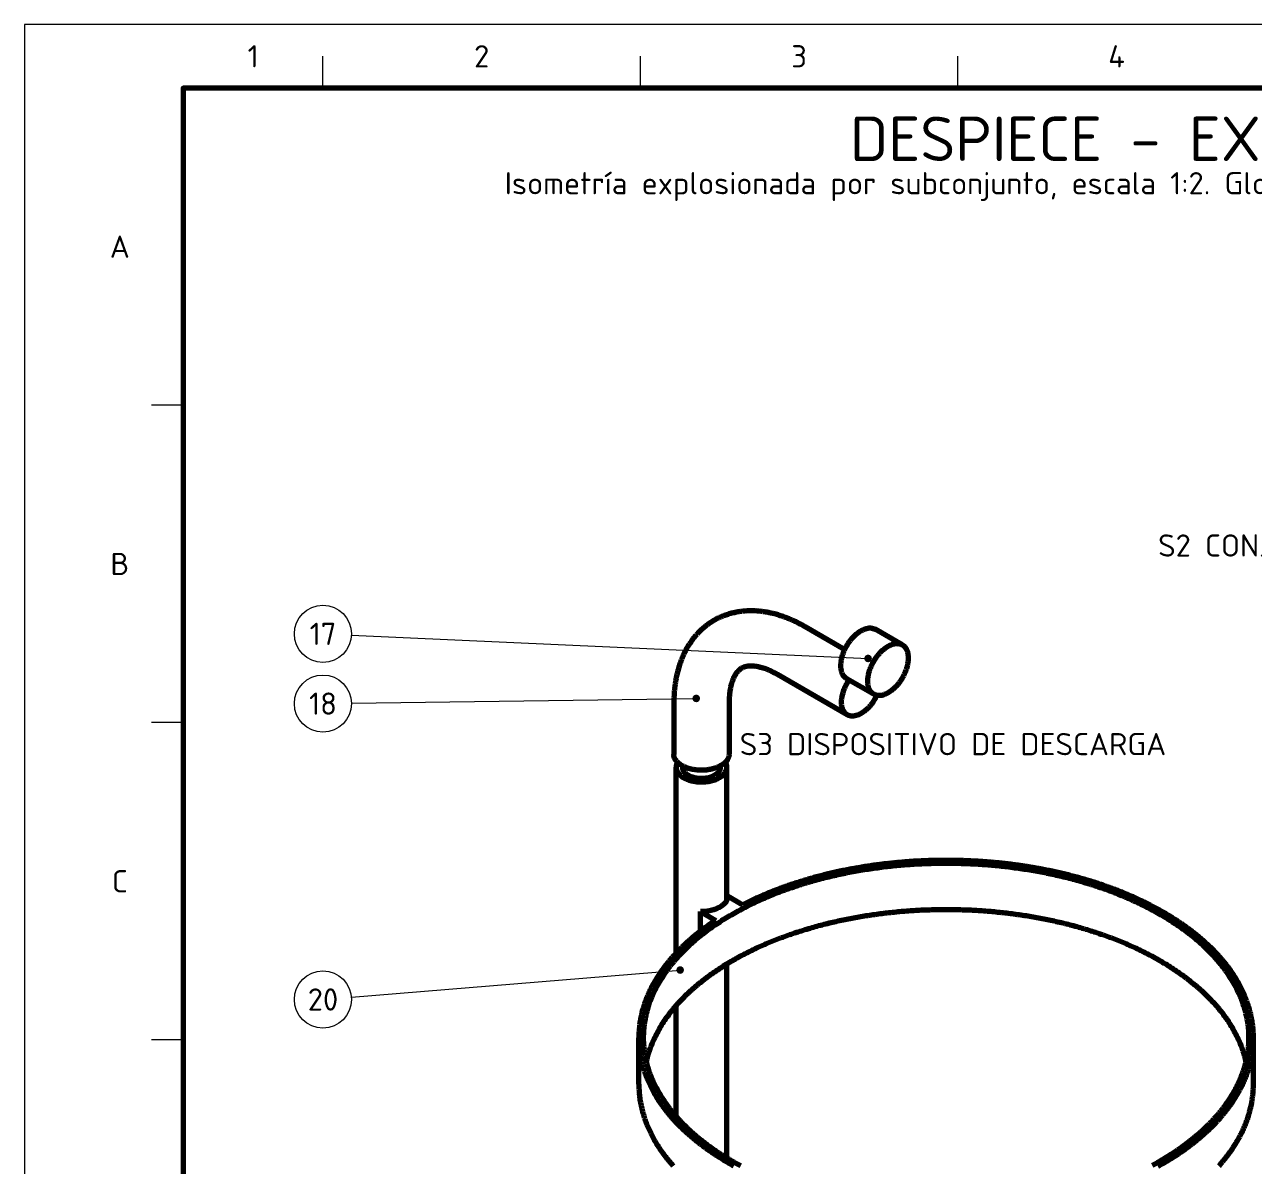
# Model space of a CAD drawing. Header units: millimetres. Extents: x 0 to 594, y 0 to 420.
# Drawn here: x 0 to 193.6, y 240.2 to 420 of the extents above; entities that cross this region are included whole.
import ezdxf
from ezdxf.enums import TextEntityAlignment as Align

# ---------------------------------------------------------------- set-up
doc = ezdxf.new("R2010")
doc.units = ezdxf.units.MM
for name, color, linetype, lineweight in [('01-VISIBLE', 7, 'CONTINUOUS', 70), ('06-TEXTO', 7, 'CONTINUOUS', 25), ('07-RECUADRO', 7, 'CONTINUOUS', 70), ('08-FINA', 5, 'CONTINUOUS', 18)]:
    doc.layers.add(name, color=color, linetype=linetype, lineweight=lineweight)
doc.styles.add('ISO3098', font='isocpeur.ttf')

msp = doc.modelspace()

# ---------------------------------------------------------------- hatches: boundary and pattern name
at = {"layer": '08-FINA'}
h = msp.add_hatch(color=7, dxfattribs=at)
h.dxf.hatch_style = 1
edge = h.paths.add_edge_path()
edge.add_arc((132.86, 320.11), 0.6, 0, 360)
h = msp.add_hatch(color=7, dxfattribs=at)
h.dxf.hatch_style = 1
edge = h.paths.add_edge_path()
edge.add_arc((105.79, 313.81), 0.6, 0, 360)
h = msp.add_hatch(color=7, dxfattribs=at)
h.dxf.hatch_style = 1
edge = h.paths.add_edge_path()
edge.add_arc((103.26, 271.01), 0.6, 0, 360)

# ---------------------------------------------------------------- linework, layer by layer
at = {"layer": '01-VISIBLE'}
for p, q in [((129.19, 321.49), (122.93, 325.1)), ((138.25, 322.25), (134, 324.7)), ((129.58, 311.22), (118.58, 317.57)), ((133.75, 314.46), (129.5, 316.91)), ((102.27, 313.17), (102.27, 305)), ((110.97, 313.17), (110.97, 305)), ((102.62, 273.68), (102.62, 302.96)), ((110.62, 282.08), (110.62, 302.96)), ((110.71, 282.51), (110.71, 282.68)), ((110.71, 282.68), (113.12, 281.29)), ((106.47, 280.23), (108.87, 278.84)), ((106.47, 277.14), (106.47, 280.23)), ((110.62, 241.39), (110.62, 271.95)), ((102.62, 247.95), (102.62, 265.4)), ((96.75, 253), (96.75, 260.35)), ((193.55, 253), (193.55, 260.35))]:
    msp.add_line(p, q, dxfattribs=at)
for points in [[(122.93, 325.1), (122.76, 325.2), (122.58, 325.3), (122.41, 325.4), (122.23, 325.49), (122.05, 325.58), (121.87, 325.68), (121.69, 325.77), (121.51, 325.86), (121.33, 325.94), (121.15, 326.03), (120.97, 326.11), (120.78, 326.19), (120.6, 326.27), (120.41, 326.35), (120.23, 326.42), (120.04, 326.5), (119.85, 326.57), (119.66, 326.64), (119.47, 326.71), (119.28, 326.77), (119.09, 326.84), (118.9, 326.9), (118.71, 326.96), (118.52, 327.01), (118.32, 327.07), (118.13, 327.12), (117.93, 327.17), (117.74, 327.22), (117.54, 327.26), (117.35, 327.3), (117.15, 327.34), (116.95, 327.38), (116.75, 327.41), (116.55, 327.45), (116.36, 327.48), (116.16, 327.5), (115.96, 327.53), (115.76, 327.55), (115.56, 327.56), (115.36, 327.58), (115.15, 327.59), (114.95, 327.6), (114.75, 327.61), (114.55, 327.61), (114.35, 327.61), (114.15, 327.61), (113.95, 327.6), (113.75, 327.59), (113.55, 327.58), (113.35, 327.57), (113.15, 327.55), (112.95, 327.53), (112.75, 327.5), (112.55, 327.47), (112.35, 327.44), (112.15, 327.4), (111.95, 327.37), (111.76, 327.32), (111.56, 327.28), (111.37, 327.23), (111.17, 327.18), (110.98, 327.12), (110.79, 327.06), (110.6, 327), (110.41, 326.93), (110.22, 326.86), (110.03, 326.79), (109.84, 326.72), (109.66, 326.64), (109.48, 326.55), (109.29, 326.47), (109.11, 326.38), (108.94, 326.29), (108.76, 326.19), (108.58, 326.09), (108.41, 325.99), (108.24, 325.88), (108.07, 325.78), (107.9, 325.67), (107.74, 325.55), (107.57, 325.43), (107.41, 325.31), (107.25, 325.19), (107.1, 325.06), (106.94, 324.93), (106.79, 324.8), (106.64, 324.67), (106.49, 324.53), (106.35, 324.39), (106.21, 324.25), (106.07, 324.11), (105.93, 323.96), (105.8, 323.81), (105.66, 323.66), (105.53, 323.5), (105.41, 323.35), (105.28, 323.19), (105.16, 323.03), (105.04, 322.87), (104.93, 322.7), (104.81, 322.54), (104.7, 322.37), (104.59, 322.2), (104.49, 322.03), (104.38, 321.86), (104.28, 321.68), (104.19, 321.51), (104.09, 321.33), (104, 321.15), (103.91, 320.97), (103.82, 320.79), (103.74, 320.61), (103.66, 320.42), (103.58, 320.24), (103.5, 320.05), (103.43, 319.87), (103.35, 319.68), (103.29, 319.49), (103.22, 319.3), (103.15, 319.11), (103.09, 318.92), (103.03, 318.73), (102.98, 318.53), (102.92, 318.34), (102.87, 318.15), (102.82, 317.95), (102.77, 317.76), (102.73, 317.56), (102.69, 317.36), (102.65, 317.17), (102.61, 316.97), (102.57, 316.77), (102.54, 316.57), (102.5, 316.37), (102.48, 316.18), (102.45, 315.98), (102.42, 315.78), (102.4, 315.58), (102.38, 315.38), (102.36, 315.18), (102.34, 314.98), (102.32, 314.78), (102.31, 314.58), (102.3, 314.38), (102.29, 314.17), (102.28, 313.97), (102.27, 313.77), (102.27, 313.57), (102.27, 313.37), (102.27, 313.17)], [(129.5, 316.91), (129.34, 317.02), (129.18, 317.15), (129.05, 317.31), (128.94, 317.47), (128.84, 317.65), (128.76, 317.84), (128.69, 318.03), (128.65, 318.23), (128.61, 318.42), (128.59, 318.63), (128.57, 318.83), (128.57, 319.03), (128.58, 319.23), (128.6, 319.44), (128.62, 319.64), (128.65, 319.84), (128.69, 320.04), (128.74, 320.23), (128.79, 320.43), (128.85, 320.62), (128.91, 320.82), (128.98, 321.01), (129.06, 321.19), (129.14, 321.38), (129.22, 321.56), (129.31, 321.75), (129.41, 321.93), (129.5, 322.1), (129.61, 322.28), (129.72, 322.45), (129.83, 322.62), (129.95, 322.78), (130.07, 322.94), (130.19, 323.1), (130.32, 323.26), (130.46, 323.41), (130.6, 323.56), (130.74, 323.7), (130.89, 323.84), (131.04, 323.97), (131.2, 324.1), (131.36, 324.22), (131.53, 324.34), (131.7, 324.45), (131.88, 324.55), (132.06, 324.64), (132.24, 324.72), (132.43, 324.79), (132.63, 324.84), (132.83, 324.88), (133.03, 324.91), (133.23, 324.91), (133.43, 324.89), (133.63, 324.85), (133.82, 324.79), (134, 324.7)], [(133.75, 314.46), (133.58, 314.57), (133.43, 314.7), (133.29, 314.86), (133.18, 315.02), (133.08, 315.2), (133, 315.39), (132.94, 315.58), (132.89, 315.78), (132.85, 315.98), (132.83, 316.18), (132.82, 316.38), (132.82, 316.58), (132.82, 316.78), (132.84, 316.99), (132.86, 317.19), (132.9, 317.39), (132.94, 317.59), (132.98, 317.78), (133.03, 317.98), (133.09, 318.17), (133.16, 318.37), (133.22, 318.56), (133.3, 318.74), (133.38, 318.93), (133.46, 319.12), (133.55, 319.3), (133.65, 319.48), (133.75, 319.65), (133.85, 319.83), (133.96, 320), (134.07, 320.17), (134.19, 320.33), (134.31, 320.5), (134.44, 320.65), (134.57, 320.81), (134.7, 320.96), (134.84, 321.11), (134.98, 321.25), (135.13, 321.39), (135.28, 321.52), (135.44, 321.65), (135.6, 321.77), (135.77, 321.89), (135.94, 322), (136.12, 322.1), (136.3, 322.19), (136.49, 322.27), (136.68, 322.34), (136.87, 322.39), (137.07, 322.43), (137.27, 322.46), (137.47, 322.46), (137.67, 322.44), (137.87, 322.41), (138.07, 322.34), (138.25, 322.25)], [(138.25, 322.25), (138.42, 322.14), (138.57, 322), (138.7, 321.85), (138.82, 321.68), (138.92, 321.5), (139, 321.31), (139.06, 321.12), (139.11, 320.92), (139.14, 320.72), (139.17, 320.52), (139.18, 320.31), (139.18, 320.11), (139.17, 319.91), (139.15, 319.7), (139.13, 319.5), (139.09, 319.3), (139.05, 319.1), (139.01, 318.9), (138.95, 318.7), (138.89, 318.51), (138.83, 318.31), (138.76, 318.12), (138.68, 317.93), (138.6, 317.75), (138.51, 317.56), (138.42, 317.38), (138.33, 317.2), (138.23, 317.02), (138.12, 316.84), (138.01, 316.67), (137.9, 316.5), (137.78, 316.34), (137.65, 316.17), (137.53, 316.02), (137.39, 315.86), (137.26, 315.71), (137.12, 315.56), (136.97, 315.42), (136.82, 315.28), (136.67, 315.15), (136.51, 315.02), (136.34, 314.9), (136.17, 314.79), (136, 314.68)], [(112.93, 318.56), (112.76, 318.45), (112.6, 318.32), (112.44, 318.18), (112.3, 318.03), (112.17, 317.88), (112.05, 317.71), (111.94, 317.54), (111.83, 317.36), (111.74, 317.18), (111.65, 316.99), (111.57, 316.8), (111.5, 316.61), (111.43, 316.42), (111.37, 316.22), (111.31, 316.02), (111.26, 315.82), (111.21, 315.62), (111.17, 315.42), (111.13, 315.22), (111.1, 315.02), (111.07, 314.81), (111.04, 314.61), (111.02, 314.4), (111.01, 314.2), (110.99, 313.99), (110.98, 313.79), (110.97, 313.58), (110.97, 313.38), (110.97, 313.17)], [(118.58, 317.57), (118.4, 317.67), (118.22, 317.77), (118.04, 317.86), (117.86, 317.96), (117.67, 318.05), (117.49, 318.14), (117.3, 318.22), (117.11, 318.3), (116.92, 318.38), (116.73, 318.45), (116.53, 318.52), (116.34, 318.58), (116.14, 318.64), (115.94, 318.7), (115.74, 318.75), (115.54, 318.79), (115.34, 318.83), (115.14, 318.86), (114.93, 318.89), (114.73, 318.9), (114.52, 318.91), (114.32, 318.91), (114.11, 318.9), (113.91, 318.88), (113.7, 318.84), (113.5, 318.79), (113.31, 318.73), (113.12, 318.65), (112.93, 318.56)], [(129.58, 311.22), (129.41, 311.33), (129.26, 311.46), (129.13, 311.62), (129.02, 311.78), (128.92, 311.96), (128.85, 312.15), (128.79, 312.34), (128.74, 312.53), (128.71, 312.73), (128.69, 312.93), (128.68, 313.13), (128.68, 313.33), (128.69, 313.53), (128.71, 313.73), (128.74, 313.93), (128.77, 314.13), (128.81, 314.32), (128.86, 314.52), (128.92, 314.71), (128.98, 314.9), (129.04, 315.09), (129.11, 315.28), (129.19, 315.47), (129.27, 315.65), (129.36, 315.83), (129.45, 316.01), (129.55, 316.19), (129.65, 316.36), (129.75, 316.53), (129.87, 316.7)], [(134.22, 314.28), (134.13, 314.1), (134.04, 313.92), (133.94, 313.75), (133.84, 313.57), (133.73, 313.4), (133.62, 313.24), (133.5, 313.07), (133.38, 312.91), (133.26, 312.75), (133.13, 312.6), (132.99, 312.45), (132.85, 312.3), (132.71, 312.16), (132.56, 312.03), (132.41, 311.9), (132.25, 311.77), (132.09, 311.65), (131.93, 311.54), (131.75, 311.43)], [(136, 314.68), (135.81, 314.58), (135.61, 314.49), (135.41, 314.41), (135.21, 314.34), (135, 314.29), (134.79, 314.26), (134.57, 314.25), (134.36, 314.26), (134.15, 314.3), (133.94, 314.36), (133.75, 314.46)], [(131.75, 311.43), (131.57, 311.34), (131.38, 311.25), (131.19, 311.17), (130.99, 311.11), (130.79, 311.06), (130.58, 311.03), (130.38, 311.02), (130.17, 311.03), (129.96, 311.06), (129.77, 311.13), (129.58, 311.22)], [(109.69, 303.23), (109.52, 303.13), (109.33, 303.04), (109.15, 302.96), (108.96, 302.89), (108.77, 302.82), (108.58, 302.76), (108.38, 302.71), (108.19, 302.66), (107.99, 302.62), (107.79, 302.59), (107.59, 302.56), (107.39, 302.53), (107.19, 302.51), (106.99, 302.5), (106.78, 302.49), (106.58, 302.49), (106.38, 302.5), (106.18, 302.51), (105.98, 302.52), (105.78, 302.54), (105.58, 302.57), (105.38, 302.6), (105.18, 302.63), (104.98, 302.68), (104.79, 302.73), (104.59, 302.78), (104.4, 302.84), (104.21, 302.91), (104.02, 302.99), (103.84, 303.07), (103.66, 303.16), (103.48, 303.26), (103.31, 303.37), (103.15, 303.49), (102.99, 303.62), (102.84, 303.75), (102.71, 303.9), (102.58, 304.06), (102.48, 304.23), (102.39, 304.42), (102.32, 304.61), (102.28, 304.8), (102.27, 305)], [(110.97, 305), (110.95, 304.8), (110.91, 304.59), (110.84, 304.4), (110.74, 304.21), (110.63, 304.04), (110.5, 303.87), (110.36, 303.72), (110.2, 303.58), (110.04, 303.46), (109.87, 303.34), (109.69, 303.23)], [(102.85, 303.75), (102.78, 303.63), (102.73, 303.5), (102.68, 303.37), (102.64, 303.24), (102.62, 303.1), (102.62, 302.96)], [(102.62, 302.96), (102.63, 302.76), (102.68, 302.56), (102.75, 302.37), (102.85, 302.19), (102.97, 302.02), (103.1, 301.87), (103.24, 301.72), (103.4, 301.59), (103.57, 301.47), (103.74, 301.36), (103.92, 301.26), (104.1, 301.17), (104.29, 301.09), (104.48, 301.01), (104.67, 300.95), (104.87, 300.89), (105.07, 300.83), (105.27, 300.79), (105.47, 300.75), (105.67, 300.72), (105.87, 300.69), (106.08, 300.67), (106.28, 300.66), (106.49, 300.66), (106.69, 300.65), (106.89, 300.66), (107.1, 300.67), (107.3, 300.69), (107.51, 300.71), (107.71, 300.74), (107.91, 300.78), (108.11, 300.82), (108.31, 300.87), (108.51, 300.93), (108.7, 300.99), (108.89, 301.06), (109.08, 301.14), (109.27, 301.23), (109.45, 301.33)], [(103.64, 303.17), (103.63, 303.14), (103.63, 303.1), (103.62, 303.07), (103.62, 303.03), (103.62, 303), (103.62, 302.96)], [(103.62, 302.96), (103.64, 302.76), (103.7, 302.56), (103.79, 302.38), (103.91, 302.21), (104.06, 302.06), (104.21, 301.93), (104.38, 301.81), (104.56, 301.7), (104.74, 301.61), (104.93, 301.53), (105.13, 301.46), (105.33, 301.4), (105.53, 301.35), (105.73, 301.31), (105.93, 301.28), (106.14, 301.25), (106.34, 301.24), (106.55, 301.23), (106.76, 301.23), (106.96, 301.24), (107.17, 301.26), (107.37, 301.29), (107.58, 301.32), (107.78, 301.37), (107.98, 301.42), (108.17, 301.48), (108.37, 301.56), (108.56, 301.64), (108.74, 301.74)], [(108.74, 301.74), (108.93, 301.86), (109.11, 302), (109.27, 302.15), (109.41, 302.33), (109.52, 302.53), (109.59, 302.74), (109.62, 302.96)], [(109.45, 301.33), (109.62, 301.44), (109.8, 301.56), (109.96, 301.69), (110.11, 301.84), (110.25, 302), (110.37, 302.17), (110.47, 302.35), (110.55, 302.55), (110.6, 302.75), (110.62, 302.96)], [(109.62, 302.96), (109.62, 303), (109.61, 303.03), (109.61, 303.07), (109.61, 303.1), (109.6, 303.14), (109.59, 303.17)], [(110.62, 302.96), (110.61, 303.1), (110.59, 303.24), (110.55, 303.37), (110.51, 303.5), (110.45, 303.63), (110.38, 303.75)], [(97.5, 260.35), (97.51, 260.65), (97.52, 260.95), (97.53, 261.25), (97.55, 261.55), (97.57, 261.85), (97.61, 262.15), (97.64, 262.45), (97.68, 262.74), (97.73, 263.04), (97.79, 263.34), (97.84, 263.63), (97.91, 263.92), (97.98, 264.22), (98.05, 264.51), (98.13, 264.8), (98.22, 265.09), (98.31, 265.37), (98.4, 265.66), (98.5, 265.94), (98.6, 266.22), (98.71, 266.5), (98.83, 266.78), (98.94, 267.06), (99.06, 267.33), (99.19, 267.6), (99.32, 267.88), (99.46, 268.14), (99.6, 268.41), (99.74, 268.67), (99.89, 268.94), (100.04, 269.2), (100.19, 269.45), (100.35, 269.71), (100.51, 269.96), (100.67, 270.22), (100.84, 270.46), (101.01, 270.71), (101.19, 270.96), (101.37, 271.2), (101.55, 271.44), (101.73, 271.68), (101.92, 271.91), (102.11, 272.14), (102.3, 272.38), (102.49, 272.6), (102.69, 272.83), (102.89, 273.05), (103.09, 273.28), (103.3, 273.5), (103.51, 273.71), (103.72, 273.93), (103.93, 274.14), (104.14, 274.35), (104.36, 274.56), (104.58, 274.77), (104.8, 274.97), (105.02, 275.18), (105.24, 275.38), (105.47, 275.57), (105.7, 275.77), (105.92, 275.96), (106.16, 276.16), (106.39, 276.35), (106.62, 276.53), (106.86, 276.72), (107.1, 276.9), (107.34, 277.09), (107.58, 277.26), (107.82, 277.44), (108.06, 277.62), (108.31, 277.79), (108.55, 277.96), (108.8, 278.13), (109.05, 278.3), (109.3, 278.47), (109.55, 278.63), (109.81, 278.8), (110.06, 278.96), (110.31, 279.12), (110.57, 279.27), (110.83, 279.43), (111.09, 279.58), (111.34, 279.73), (111.61, 279.88), (111.87, 280.03), (112.13, 280.18), (112.39, 280.32), (112.66, 280.47), (112.92, 280.61), (113.19, 280.75), (113.45, 280.89), (113.72, 281.02), (113.99, 281.16), (114.26, 281.29), (114.53, 281.42), (114.8, 281.55), (115.07, 281.68), (115.34, 281.81), (115.62, 281.94), (115.89, 282.06), (116.16, 282.18), (116.44, 282.3), (116.72, 282.42), (116.99, 282.54), (117.27, 282.66), (117.55, 282.77), (117.83, 282.88), (118.1, 283), (118.38, 283.11), (118.66, 283.22), (118.94, 283.32), (119.23, 283.43), (119.51, 283.53), (119.79, 283.64), (120.07, 283.74), (120.36, 283.84), (120.64, 283.94), (120.92, 284.04), (121.21, 284.13), (121.49, 284.23), (121.78, 284.32), (122.06, 284.41), (122.35, 284.5), (122.64, 284.59), (122.92, 284.68), (123.21, 284.77), (123.5, 284.85), (123.79, 284.94), (124.08, 285.02), (124.37, 285.1), (124.66, 285.18), (124.95, 285.26), (125.24, 285.34), (125.53, 285.42), (125.82, 285.49), (126.11, 285.57), (126.4, 285.64), (126.69, 285.71), (126.98, 285.78), (127.28, 285.85), (127.57, 285.92), (127.86, 285.98), (128.16, 286.05), (128.45, 286.11), (128.74, 286.18), (129.04, 286.24), (129.33, 286.3), (129.63, 286.36), (129.92, 286.42), (130.22, 286.47), (130.51, 286.53), (130.81, 286.58), (131.1, 286.64), (131.4, 286.69), (131.69, 286.74), (131.99, 286.79), (132.29, 286.84), (132.58, 286.88), (132.88, 286.93), (133.18, 286.98), (133.48, 287.02), (133.77, 287.06), (134.07, 287.1), (134.37, 287.14), (134.67, 287.18), (134.96, 287.22), (135.26, 287.26), (135.56, 287.3), (135.86, 287.33), (136.16, 287.36), (136.46, 287.4), (136.76, 287.43), (137.05, 287.46), (137.35, 287.49), (137.65, 287.52), (137.95, 287.54), (138.25, 287.57), (138.55, 287.59), (138.85, 287.62), (139.15, 287.64), (139.45, 287.66), (139.75, 287.68), (140.05, 287.7), (140.35, 287.72), (140.65, 287.74), (140.95, 287.75), (141.25, 287.77), (141.55, 287.78), (141.85, 287.79), (142.15, 287.8), (142.45, 287.81), (142.75, 287.82), (143.05, 287.83), (143.35, 287.84), (143.65, 287.85), (143.95, 287.85), (144.25, 287.85), (144.55, 287.86), (144.85, 287.86), (145.15, 287.86), (145.45, 287.86), (145.75, 287.86), (146.06, 287.85), (146.36, 287.85), (146.66, 287.85), (146.96, 287.84), (147.26, 287.83), (147.56, 287.82), (147.86, 287.81), (148.16, 287.8), (148.46, 287.79), (148.76, 287.78), (149.06, 287.77), (149.36, 287.75), (149.66, 287.74), (149.96, 287.72), (150.26, 287.7), (150.56, 287.68), (150.86, 287.66), (151.16, 287.64), (151.46, 287.62), (151.76, 287.59), (152.06, 287.57), (152.36, 287.54), (152.66, 287.52), (152.95, 287.49), (153.25, 287.46), (153.55, 287.43), (153.85, 287.4), (154.15, 287.36), (154.45, 287.33), (154.75, 287.3), (155.05, 287.26), (155.34, 287.22), (155.64, 287.18), (155.94, 287.14), (156.24, 287.1), (156.53, 287.06), (156.83, 287.02), (157.13, 286.98), (157.43, 286.93), (157.72, 286.88), (158.02, 286.84), (158.32, 286.79), (158.61, 286.74), (158.91, 286.69), (159.21, 286.64), (159.5, 286.58), (159.8, 286.53), (160.09, 286.47), (160.39, 286.42), (160.68, 286.36), (160.98, 286.3), (161.27, 286.24), (161.56, 286.18), (161.86, 286.11), (162.15, 286.05), (162.45, 285.98), (162.74, 285.92), (163.03, 285.85), (163.32, 285.78), (163.62, 285.71), (163.91, 285.64), (164.2, 285.57), (164.49, 285.49), (164.78, 285.42), (165.07, 285.34), (165.36, 285.26), (165.65, 285.18), (165.94, 285.1), (166.23, 285.02), (166.52, 284.94), (166.81, 284.85), (167.1, 284.77), (167.38, 284.68), (167.67, 284.59), (167.96, 284.5), (168.24, 284.41), (168.53, 284.32), (168.82, 284.23), (169.1, 284.13), (169.39, 284.04), (169.67, 283.94), (169.95, 283.84), (170.24, 283.74), (170.52, 283.64), (170.8, 283.53), (171.08, 283.43), (171.36, 283.32), (171.64, 283.22), (171.92, 283.11), (172.2, 283), (172.48, 282.88), (172.76, 282.77), (173.04, 282.66), (173.32, 282.54), (173.59, 282.42), (173.87, 282.3), (174.14, 282.18), (174.42, 282.06), (174.69, 281.94), (174.96, 281.81), (175.24, 281.68), (175.51, 281.55), (175.78, 281.42), (176.05, 281.29), (176.32, 281.16), (176.59, 281.02), (176.85, 280.89), (177.12, 280.75), (177.39, 280.61), (177.65, 280.47), (177.92, 280.32), (178.18, 280.18), (178.44, 280.03), (178.7, 279.88), (178.96, 279.73), (179.22, 279.58), (179.48, 279.43), (179.74, 279.27), (179.99, 279.12), (180.25, 278.96), (180.5, 278.8), (180.76, 278.63), (181.01, 278.47), (181.26, 278.3), (181.51, 278.13), (181.75, 277.96), (182, 277.79), (182.24, 277.62), (182.49, 277.44), (182.73, 277.26), (182.97, 277.09), (183.21, 276.9), (183.45, 276.72), (183.68, 276.53), (183.92, 276.35), (184.15, 276.16), (184.38, 275.96), (184.61, 275.77), (184.84, 275.57), (185.07, 275.38), (185.29, 275.18), (185.51, 274.97), (185.73, 274.77), (185.95, 274.56), (186.17, 274.35), (186.38, 274.14), (186.59, 273.93), (186.8, 273.71), (187.01, 273.5), (187.21, 273.28), (187.42, 273.05), (187.62, 272.83), (187.81, 272.6), (188.01, 272.38), (188.2, 272.14), (188.39, 271.91), (188.58, 271.68), (188.76, 271.44), (188.94, 271.2), (189.12, 270.96), (189.29, 270.71), (189.47, 270.46), (189.63, 270.22), (189.8, 269.96), (189.96, 269.71), (190.12, 269.45), (190.27, 269.2), (190.42, 268.94), (190.57, 268.67), (190.71, 268.41), (190.85, 268.14), (190.99, 267.88), (191.12, 267.6), (191.24, 267.33), (191.37, 267.06), (191.48, 266.78), (191.6, 266.5), (191.7, 266.22), (191.81, 265.94), (191.91, 265.66), (192, 265.37), (192.09, 265.09), (192.18, 264.8), (192.26, 264.51), (192.33, 264.22), (192.4, 263.92), (192.46, 263.63), (192.52, 263.34), (192.58, 263.04), (192.62, 262.74), (192.67, 262.45), (192.7, 262.15), (192.73, 261.85), (192.76, 261.55), (192.78, 261.25), (192.79, 260.95), (192.8, 260.65), (192.8, 260.35)], [(193.55, 260.35), (193.55, 260.58), (193.55, 260.82), (193.54, 261.05), (193.53, 261.29), (193.51, 261.52), (193.49, 261.76), (193.47, 261.99), (193.44, 262.23), (193.42, 262.46), (193.38, 262.69), (193.35, 262.93), (193.31, 263.16), (193.27, 263.39), (193.22, 263.62), (193.17, 263.85), (193.12, 264.08), (193.07, 264.31), (193.01, 264.54), (192.95, 264.76), (192.88, 264.99), (192.81, 265.22), (192.74, 265.44), (192.67, 265.66), (192.59, 265.89), (192.51, 266.11), (192.43, 266.33), (192.35, 266.55), (192.26, 266.77), (192.17, 266.98), (192.08, 267.2), (191.98, 267.41), (191.88, 267.63), (191.78, 267.84), (191.68, 268.05), (191.57, 268.26), (191.46, 268.47), (191.35, 268.68), (191.24, 268.89), (191.12, 269.09), (191.01, 269.29), (190.89, 269.5), (190.76, 269.7), (190.64, 269.9), (190.51, 270.1), (190.39, 270.29), (190.25, 270.49), (190.12, 270.68), (189.99, 270.88), (189.85, 271.07), (189.71, 271.26), (189.57, 271.45), (189.43, 271.63), (189.29, 271.82), (189.14, 272.01), (188.99, 272.19), (188.84, 272.37), (188.69, 272.55), (188.54, 272.73), (188.39, 272.91), (188.23, 273.09), (188.08, 273.26), (187.92, 273.44), (187.76, 273.61), (187.6, 273.78), (187.43, 273.95), (187.27, 274.12), (187.1, 274.29), (186.94, 274.45), (186.77, 274.62), (186.6, 274.78), (186.43, 274.94), (186.26, 275.1), (186.08, 275.26), (185.91, 275.42), (185.73, 275.58), (185.56, 275.73), (185.38, 275.89), (185.2, 276.04), (185.02, 276.19), (184.84, 276.34), (184.66, 276.49), (184.48, 276.64), (184.29, 276.79), (184.11, 276.93), (183.92, 277.08), (183.74, 277.22), (183.55, 277.36), (183.36, 277.5), (183.17, 277.64), (182.98, 277.78), (182.79, 277.92), (182.6, 278.06), (182.4, 278.19), (182.21, 278.32), (182.02, 278.46), (181.82, 278.59), (181.62, 278.72), (181.43, 278.85), (181.23, 278.98), (181.03, 279.1), (180.83, 279.23), (180.63, 279.35), (180.43, 279.48), (180.23, 279.6), (180.03, 279.72), (179.83, 279.84), (179.63, 279.96), (179.42, 280.08), (179.22, 280.2), (179.02, 280.31), (178.81, 280.43), (178.6, 280.54), (178.4, 280.66), (178.19, 280.77), (177.98, 280.88), (177.78, 280.99), (177.57, 281.1), (177.36, 281.21), (177.15, 281.32), (176.94, 281.42), (176.73, 281.53), (176.52, 281.63), (176.31, 281.73), (176.09, 281.84), (175.88, 281.94), (175.67, 282.04), (175.46, 282.14), (175.24, 282.24), (175.03, 282.33), (174.81, 282.43), (174.6, 282.53), (174.38, 282.62), (174.17, 282.71), (173.95, 282.81), (173.73, 282.9), (173.52, 282.99), (173.3, 283.08), (173.08, 283.17), (172.86, 283.26), (172.65, 283.35), (172.43, 283.43), (172.21, 283.52), (171.99, 283.6), (171.77, 283.69), (171.55, 283.77), (171.33, 283.85), (171.11, 283.93), (170.89, 284.02), (170.67, 284.09), (170.44, 284.17), (170.22, 284.25), (170, 284.33), (169.78, 284.41), (169.55, 284.48), (169.33, 284.56), (169.11, 284.63), (168.88, 284.7), (168.66, 284.78), (168.44, 284.85), (168.21, 284.92), (167.99, 284.99), (167.76, 285.06), (167.54, 285.12), (167.31, 285.19), (167.09, 285.26), (166.86, 285.32), (166.63, 285.39), (166.41, 285.45), (166.18, 285.52), (165.95, 285.58), (165.73, 285.64), (165.5, 285.7), (165.27, 285.76), (165.04, 285.82), (164.82, 285.88), (164.59, 285.94), (164.36, 286), (164.13, 286.05), (163.9, 286.11), (163.67, 286.17), (163.45, 286.22), (163.22, 286.27), (162.99, 286.33), (162.76, 286.38), (162.53, 286.43), (162.3, 286.48), (162.07, 286.53), (161.84, 286.58), (161.61, 286.63), (161.38, 286.68), (161.15, 286.72), (160.92, 286.77), (160.69, 286.81), (160.45, 286.86), (160.22, 286.9), (159.99, 286.95), (159.76, 286.99), (159.53, 287.03), (159.3, 287.07), (159.07, 287.11), (158.83, 287.15), (158.6, 287.19), (158.37, 287.23), (158.14, 287.27), (157.9, 287.3), (157.67, 287.34), (157.44, 287.38), (157.21, 287.41), (156.97, 287.45), (156.74, 287.48), (156.51, 287.51), (156.27, 287.54), (156.04, 287.58), (155.81, 287.61), (155.57, 287.64), (155.34, 287.67), (155.11, 287.69), (154.87, 287.72), (154.64, 287.75), (154.41, 287.78), (154.17, 287.8), (153.94, 287.83), (153.7, 287.85), (153.47, 287.88), (153.24, 287.9), (153, 287.92), (152.77, 287.94), (152.53, 287.97), (152.3, 287.99), (152.06, 288.01), (151.83, 288.02), (151.6, 288.04), (151.36, 288.06), (151.13, 288.08), (150.89, 288.09), (150.66, 288.11), (150.42, 288.13), (150.19, 288.14), (149.95, 288.15), (149.72, 288.17), (149.48, 288.18), (149.25, 288.19), (149.01, 288.2), (148.78, 288.21), (148.54, 288.22), (148.31, 288.23), (148.07, 288.24), (147.84, 288.25), (147.6, 288.26), (147.37, 288.26), (147.13, 288.27), (146.9, 288.27), (146.66, 288.28), (146.42, 288.28), (146.19, 288.29), (145.95, 288.29), (145.72, 288.29), (145.48, 288.29), (145.25, 288.29), (145.01, 288.29), (144.78, 288.29), (144.54, 288.29), (144.31, 288.29), (144.07, 288.28), (143.84, 288.28), (143.6, 288.28), (143.37, 288.27), (143.13, 288.27), (142.9, 288.26), (142.66, 288.25), (142.43, 288.25), (142.19, 288.24), (141.95, 288.23), (141.72, 288.22), (141.48, 288.21), (141.25, 288.2), (141.01, 288.19), (140.78, 288.18), (140.54, 288.16), (140.31, 288.15), (140.07, 288.14), (139.84, 288.12), (139.6, 288.11), (139.37, 288.09), (139.14, 288.08), (138.9, 288.06), (138.67, 288.04), (138.43, 288.02), (138.2, 288), (137.96, 287.98), (137.73, 287.96), (137.49, 287.94), (137.26, 287.92), (137.03, 287.9), (136.79, 287.87), (136.56, 287.85), (136.32, 287.82), (136.09, 287.8), (135.86, 287.77), (135.62, 287.74), (135.39, 287.72), (135.15, 287.69), (134.92, 287.66), (134.69, 287.63), (134.45, 287.6), (134.22, 287.57), (133.99, 287.54), (133.75, 287.51), (133.52, 287.47), (133.29, 287.44), (133.06, 287.4), (132.82, 287.37), (132.59, 287.33), (132.36, 287.3), (132.13, 287.26), (131.89, 287.22), (131.66, 287.18), (131.43, 287.14), (131.2, 287.1), (130.97, 287.06), (130.73, 287.02), (130.5, 286.98), (130.27, 286.94), (130.04, 286.89), (129.81, 286.85), (129.58, 286.81), (129.35, 286.76), (129.12, 286.71), (128.89, 286.67), (128.65, 286.62), (128.42, 286.57), (128.19, 286.52), (127.96, 286.47), (127.73, 286.42), (127.51, 286.37), (127.28, 286.32), (127.05, 286.26), (126.82, 286.21), (126.59, 286.15), (126.36, 286.1), (126.13, 286.04), (125.9, 285.99), (125.67, 285.93), (125.45, 285.87), (125.22, 285.81), (124.99, 285.75), (124.76, 285.69), (124.54, 285.63), (124.31, 285.57), (124.08, 285.5), (123.86, 285.44), (123.63, 285.38), (123.4, 285.31), (123.18, 285.25), (122.95, 285.18), (122.73, 285.11), (122.5, 285.04), (122.28, 284.97), (122.05, 284.9), (121.83, 284.83), (121.6, 284.76), (121.38, 284.69), (121.16, 284.62), (120.93, 284.54), (120.71, 284.47), (120.49, 284.39), (120.26, 284.31), (120.04, 284.24), (119.82, 284.16), (119.6, 284.08), (119.38, 284), (119.16, 283.92), (118.94, 283.84), (118.72, 283.75), (118.5, 283.67), (118.28, 283.59), (118.06, 283.5), (117.84, 283.42), (117.62, 283.33), (117.4, 283.24), (117.18, 283.15), (116.96, 283.06), (116.75, 282.97), (116.53, 282.88), (116.31, 282.79), (116.1, 282.7), (115.88, 282.6), (115.67, 282.51), (115.45, 282.41), (115.24, 282.31), (115.02, 282.22), (114.81, 282.12), (114.6, 282.02), (114.38, 281.92), (114.17, 281.82), (113.96, 281.71), (113.75, 281.61), (113.54, 281.51), (113.33, 281.4), (113.12, 281.29)], [(110.72, 282.6), (110.7, 282.39), (110.66, 282.19), (110.59, 282), (110.49, 281.82), (110.38, 281.65), (110.25, 281.5), (110.1, 281.35), (109.95, 281.22), (109.78, 281.09), (109.61, 280.98), (109.44, 280.88), (109.25, 280.79), (109.07, 280.7), (108.88, 280.62), (108.69, 280.55), (108.49, 280.49), (108.29, 280.44), (108.1, 280.39), (107.9, 280.35), (107.69, 280.31), (107.49, 280.29), (107.29, 280.26), (107.08, 280.25), (106.88, 280.24), (106.68, 280.23), (106.47, 280.23)], [(110.71, 282.68), (110.71, 282.67), (110.72, 282.65), (110.72, 282.64), (110.72, 282.63), (110.72, 282.61), (110.72, 282.6)], [(108.87, 278.84), (108.71, 278.73), (108.54, 278.62), (108.37, 278.51), (108.21, 278.4), (108.04, 278.29), (107.88, 278.17), (107.71, 278.06), (107.55, 277.94), (107.39, 277.82), (107.22, 277.71), (107.06, 277.59), (106.9, 277.47), (106.74, 277.35), (106.58, 277.23), (106.42, 277.11), (106.26, 276.98), (106.11, 276.86), (105.95, 276.73), (105.79, 276.61), (105.64, 276.48), (105.48, 276.36), (105.33, 276.23), (105.17, 276.1), (105.02, 275.97), (104.87, 275.84), (104.72, 275.71), (104.57, 275.57), (104.42, 275.44), (104.27, 275.3), (104.12, 275.17), (103.98, 275.03), (103.83, 274.9), (103.68, 274.76), (103.54, 274.62), (103.4, 274.48), (103.25, 274.34), (103.11, 274.19), (102.97, 274.05), (102.83, 273.91), (102.7, 273.76), (102.56, 273.62), (102.42, 273.47), (102.29, 273.32), (102.15, 273.17), (102.02, 273.02), (101.89, 272.87), (101.76, 272.72), (101.63, 272.57), (101.5, 272.41), (101.37, 272.26), (101.24, 272.1), (101.12, 271.95), (101, 271.79), (100.87, 271.63), (100.75, 271.47), (100.63, 271.31), (100.51, 271.15), (100.4, 270.98), (100.28, 270.82), (100.17, 270.66), (100.05, 270.49), (99.94, 270.32), (99.83, 270.16), (99.72, 269.99), (99.62, 269.82), (99.51, 269.65), (99.41, 269.48), (99.31, 269.3), (99.21, 269.13), (99.11, 268.95), (99.01, 268.78), (98.91, 268.6), (98.82, 268.43), (98.73, 268.25), (98.64, 268.07), (98.55, 267.89), (98.46, 267.71), (98.38, 267.53), (98.3, 267.34), (98.21, 267.16), (98.14, 266.98), (98.06, 266.79), (97.98, 266.61), (97.91, 266.42), (97.84, 266.23), (97.77, 266.04), (97.7, 265.85), (97.64, 265.66), (97.58, 265.47), (97.51, 265.28), (97.46, 265.09), (97.4, 264.9), (97.35, 264.71), (97.29, 264.51), (97.24, 264.32), (97.2, 264.12), (97.15, 263.93), (97.11, 263.73), (97.07, 263.54), (97.03, 263.34), (97, 263.14), (96.96, 262.94), (96.93, 262.75), (96.9, 262.55), (96.88, 262.35), (96.85, 262.15), (96.83, 261.95), (96.81, 261.75), (96.8, 261.55), (96.79, 261.35), (96.77, 261.15), (96.77, 260.95), (96.76, 260.75), (96.76, 260.55), (96.75, 260.35)], [(192.38, 256.67), (192.31, 256.95), (192.24, 257.22), (192.16, 257.49), (192.08, 257.76), (192, 258.03), (191.91, 258.3), (191.82, 258.57), (191.72, 258.83), (191.62, 259.09), (191.52, 259.36), (191.41, 259.62), (191.29, 259.87), (191.18, 260.13), (191.06, 260.38), (190.93, 260.64), (190.8, 260.89), (190.67, 261.14), (190.54, 261.39), (190.4, 261.63), (190.26, 261.88), (190.11, 262.12), (189.96, 262.36), (189.81, 262.59), (189.66, 262.83), (189.5, 263.06), (189.34, 263.3), (189.18, 263.53), (189.01, 263.76), (188.84, 263.98), (188.67, 264.21), (188.5, 264.43), (188.32, 264.65), (188.14, 264.87), (187.96, 265.08), (187.78, 265.3), (187.59, 265.51), (187.41, 265.72), (187.22, 265.93), (187.02, 266.13), (186.83, 266.34), (186.63, 266.54), (186.43, 266.74), (186.23, 266.94), (186.03, 267.14), (185.83, 267.33), (185.62, 267.52), (185.42, 267.71), (185.21, 267.9), (185, 268.09), (184.78, 268.28), (184.57, 268.46), (184.35, 268.64), (184.14, 268.82), (183.92, 269), (183.7, 269.17), (183.48, 269.35), (183.25, 269.52), (183.03, 269.69), (182.8, 269.86), (182.58, 270.03), (182.35, 270.2), (182.12, 270.36), (181.89, 270.52), (181.66, 270.68), (181.42, 270.84), (181.19, 271), (180.96, 271.15), (180.72, 271.31), (180.48, 271.46), (180.24, 271.61), (180, 271.76), (179.76, 271.91), (179.52, 272.05), (179.28, 272.2), (179.04, 272.34), (178.79, 272.48), (178.55, 272.62), (178.3, 272.76), (178.06, 272.9), (177.81, 273.03), (177.56, 273.17), (177.31, 273.3), (177.06, 273.43), (176.81, 273.56), (176.56, 273.69), (176.31, 273.82), (176.06, 273.94), (175.8, 274.06), (175.55, 274.19), (175.29, 274.31), (175.04, 274.43), (174.78, 274.55), (174.53, 274.66), (174.27, 274.78), (174.01, 274.89), (173.75, 275), (173.49, 275.12), (173.23, 275.23), (172.97, 275.33), (172.71, 275.44), (172.45, 275.55), (172.19, 275.65), (171.93, 275.76), (171.67, 275.86), (171.4, 275.96), (171.14, 276.06), (170.88, 276.16), (170.61, 276.26), (170.35, 276.35), (170.08, 276.45), (169.81, 276.54), (169.55, 276.63), (169.28, 276.72), (169.01, 276.81), (168.75, 276.9), (168.48, 276.99), (168.21, 277.08), (167.94, 277.16), (167.67, 277.24), (167.4, 277.33), (167.13, 277.41), (166.86, 277.49), (166.59, 277.57), (166.32, 277.65), (166.05, 277.72), (165.78, 277.8), (165.51, 277.87), (165.23, 277.95), (164.96, 278.02), (164.69, 278.09), (164.42, 278.16), (164.14, 278.23), (163.87, 278.3), (163.59, 278.37), (163.32, 278.43), (163.05, 278.5), (162.77, 278.56), (162.5, 278.62), (162.22, 278.69), (161.95, 278.75), (161.67, 278.8), (161.39, 278.86), (161.12, 278.92), (160.84, 278.98), (160.57, 279.03), (160.29, 279.09), (160.01, 279.14), (159.73, 279.19), (159.46, 279.24), (159.18, 279.29), (158.9, 279.34), (158.62, 279.39), (158.35, 279.44), (158.07, 279.48), (157.79, 279.53), (157.51, 279.57), (157.23, 279.61), (156.95, 279.65), (156.67, 279.69), (156.4, 279.73), (156.12, 279.77), (155.84, 279.81), (155.56, 279.85), (155.28, 279.88), (155, 279.92), (154.72, 279.95), (154.44, 279.98), (154.16, 280.01), (153.88, 280.05), (153.6, 280.08), (153.32, 280.1), (153.04, 280.13), (152.76, 280.16), (152.47, 280.18), (152.19, 280.21), (151.91, 280.23), (151.63, 280.26), (151.35, 280.28), (151.07, 280.3), (150.79, 280.32), (150.51, 280.34), (150.23, 280.35), (149.94, 280.37), (149.66, 280.39), (149.38, 280.4), (149.1, 280.42), (148.82, 280.43), (148.54, 280.44), (148.25, 280.45), (147.97, 280.46), (147.69, 280.47), (147.41, 280.48), (147.13, 280.49), (146.85, 280.49), (146.56, 280.5), (146.28, 280.5), (146, 280.51), (145.72, 280.51), (145.44, 280.51), (145.15, 280.51), (144.87, 280.51), (144.59, 280.51), (144.31, 280.51), (144.03, 280.5), (143.74, 280.5), (143.46, 280.49), (143.18, 280.49), (142.9, 280.48), (142.62, 280.47), (142.34, 280.46), (142.05, 280.45), (141.77, 280.44), (141.49, 280.43), (141.21, 280.42), (140.93, 280.4), (140.65, 280.39), (140.36, 280.37), (140.08, 280.35), (139.8, 280.34), (139.52, 280.32), (139.24, 280.3), (138.96, 280.28), (138.68, 280.26), (138.4, 280.23), (138.11, 280.21), (137.83, 280.18), (137.55, 280.16), (137.27, 280.13), (136.99, 280.1), (136.71, 280.08), (136.43, 280.05), (136.15, 280.01), (135.87, 279.98), (135.59, 279.95), (135.31, 279.92), (135.03, 279.88), (134.75, 279.85), (134.47, 279.81), (134.19, 279.77), (133.91, 279.73), (133.63, 279.69), (133.35, 279.65), (133.08, 279.61), (132.8, 279.57), (132.52, 279.53), (132.24, 279.48), (131.96, 279.44), (131.68, 279.39), (131.41, 279.34), (131.13, 279.29), (130.85, 279.24), (130.57, 279.19), (130.3, 279.14), (130.02, 279.09), (129.74, 279.03), (129.47, 278.98), (129.19, 278.92), (128.91, 278.86), (128.64, 278.8), (128.36, 278.75), (128.09, 278.69), (127.81, 278.62), (127.54, 278.56), (127.26, 278.5), (126.99, 278.43), (126.71, 278.37), (126.44, 278.3), (126.17, 278.23), (125.89, 278.16), (125.62, 278.09), (125.35, 278.02), (125.07, 277.95), (124.8, 277.87), (124.53, 277.8), (124.26, 277.72), (123.99, 277.65), (123.72, 277.57), (123.45, 277.49), (123.18, 277.41), (122.91, 277.33), (122.64, 277.24), (122.37, 277.16), (122.1, 277.08), (121.83, 276.99), (121.56, 276.9), (121.29, 276.81), (121.03, 276.72), (120.76, 276.63), (120.49, 276.54), (120.23, 276.45), (119.96, 276.35), (119.7, 276.26), (119.43, 276.16), (119.17, 276.06), (118.9, 275.96), (118.64, 275.86), (118.38, 275.76), (118.12, 275.65), (117.86, 275.55), (117.59, 275.44), (117.33, 275.33), (117.07, 275.23), (116.81, 275.12), (116.55, 275), (116.3, 274.89), (116.04, 274.78), (115.78, 274.66), (115.52, 274.55), (115.27, 274.43), (115.01, 274.31), (114.76, 274.19), (114.5, 274.06), (114.25, 273.94), (114, 273.82), (113.75, 273.69), (113.5, 273.56), (113.24, 273.43), (113, 273.3), (112.75, 273.17), (112.5, 273.03), (112.25, 272.9), (112, 272.76), (111.76, 272.62), (111.51, 272.48), (111.27, 272.34), (111.03, 272.2), (110.78, 272.05), (110.54, 271.91), (110.3, 271.76), (110.06, 271.61), (109.83, 271.46), (109.59, 271.31), (109.35, 271.15), (109.12, 271), (108.88, 270.84), (108.65, 270.68), (108.42, 270.52), (108.19, 270.36), (107.96, 270.2), (107.73, 270.03), (107.5, 269.86), (107.28, 269.69), (107.05, 269.52), (106.83, 269.35), (106.61, 269.17), (106.39, 269), (106.17, 268.82), (105.95, 268.64), (105.74, 268.46), (105.52, 268.28), (105.31, 268.09), (105.1, 267.9), (104.89, 267.71), (104.68, 267.52), (104.48, 267.33), (104.28, 267.14), (104.07, 266.94), (103.87, 266.74), (103.67, 266.54), (103.48, 266.34), (103.28, 266.13), (103.09, 265.93), (102.9, 265.72), (102.71, 265.51), (102.53, 265.3), (102.35, 265.08), (102.16, 264.87), (101.99, 264.65), (101.81, 264.43), (101.64, 264.21), (101.46, 263.98), (101.3, 263.76), (101.13, 263.53), (100.97, 263.3), (100.81, 263.06), (100.65, 262.83), (100.5, 262.59), (100.34, 262.36), (100.2, 262.12), (100.05, 261.88), (99.91, 261.63), (99.77, 261.39), (99.64, 261.14), (99.51, 260.89), (99.38, 260.64), (99.25, 260.38), (99.13, 260.13), (99.02, 259.87), (98.9, 259.62), (98.79, 259.36), (98.69, 259.09), (98.59, 258.83), (98.49, 258.57), (98.4, 258.3), (98.31, 258.03), (98.22, 257.76), (98.14, 257.49), (98.07, 257.22), (98, 256.95), (97.93, 256.67)], [(96.75, 260.35), (96.76, 260.11), (96.76, 259.87), (96.77, 259.62), (96.78, 259.38), (96.8, 259.14), (96.82, 258.9), (96.84, 258.66), (96.87, 258.42), (96.9, 258.18), (96.93, 257.94), (96.97, 257.7), (97.01, 257.47), (97.06, 257.23), (97.1, 256.99), (97.16, 256.75), (97.21, 256.52), (97.27, 256.29), (97.33, 256.05), (97.39, 255.82), (97.46, 255.59), (97.53, 255.36), (97.61, 255.13), (97.68, 254.9), (97.76, 254.67), (97.85, 254.44), (97.93, 254.22), (98.02, 253.99), (98.11, 253.77), (98.21, 253.55), (98.31, 253.33), (98.41, 253.11), (98.51, 252.89), (98.62, 252.67), (98.72, 252.46), (98.84, 252.24), (98.95, 252.03), (99.07, 251.82), (99.18, 251.61), (99.3, 251.4), (99.43, 251.19), (99.55, 250.98), (99.68, 250.78), (99.81, 250.57), (99.94, 250.37), (100.08, 250.17), (100.21, 249.97), (100.35, 249.77), (100.49, 249.58), (100.64, 249.38), (100.78, 249.19), (100.93, 249), (101.08, 248.81), (101.23, 248.62), (101.38, 248.43), (101.53, 248.24), (101.69, 248.06), (101.84, 247.87), (102, 247.69), (102.16, 247.51), (102.33, 247.33), (102.49, 247.15), (102.65, 246.98), (102.82, 246.8), (102.99, 246.63), (103.16, 246.46), (103.33, 246.29), (103.5, 246.12), (103.67, 245.95), (103.85, 245.78), (104.03, 245.62), (104.2, 245.45), (104.38, 245.29), (104.56, 245.13), (104.74, 244.97), (104.92, 244.81), (105.11, 244.65), (105.29, 244.5), (105.48, 244.34), (105.66, 244.19), (105.85, 244.04), (106.04, 243.89), (106.23, 243.74), (106.42, 243.59), (106.61, 243.44), (106.81, 243.3), (107, 243.15), (107.2, 243.01), (107.39, 242.87), (107.59, 242.73), (107.78, 242.59), (107.98, 242.45), (108.18, 242.31), (108.38, 242.18), (108.58, 242.04), (108.78, 241.91), (108.99, 241.78), (109.19, 241.65), (109.39, 241.52), (109.6, 241.39), (109.8, 241.26), (110.01, 241.14), (110.21, 241.01), (110.42, 240.89), (110.63, 240.76), (110.84, 240.64), (111.05, 240.52), (111.26, 240.4), (111.47, 240.28), (111.68, 240.17)], [(112.82, 240.14), (112.61, 240.25), (112.41, 240.36), (112.2, 240.48), (111.99, 240.59), (111.78, 240.71), (111.58, 240.83), (111.37, 240.95), (111.16, 241.07), (110.96, 241.19), (110.76, 241.31), (110.55, 241.43), (110.35, 241.56), (110.15, 241.68), (109.95, 241.81), (109.75, 241.94), (109.55, 242.07), (109.35, 242.2), (109.15, 242.33), (108.95, 242.46), (108.75, 242.59), (108.56, 242.73), (108.36, 242.87), (108.17, 243), (107.98, 243.14), (107.78, 243.28), (107.59, 243.42), (107.4, 243.56), (107.21, 243.71), (107.02, 243.85), (106.83, 244), (106.65, 244.14), (106.46, 244.29), (106.28, 244.44), (106.09, 244.59), (105.91, 244.74), (105.73, 244.9), (105.55, 245.05), (105.37, 245.21), (105.19, 245.37), (105.01, 245.52), (104.84, 245.68), (104.66, 245.85), (104.49, 246.01), (104.32, 246.17), (104.15, 246.34), (103.98, 246.5), (103.81, 246.67), (103.64, 246.84), (103.48, 247.01), (103.31, 247.19), (103.15, 247.36), (102.99, 247.53), (102.83, 247.71), (102.67, 247.89), (102.52, 248.07), (102.36, 248.25), (102.21, 248.43), (102.06, 248.61), (101.91, 248.8), (101.76, 248.98), (101.61, 249.17), (101.47, 249.36), (101.33, 249.55), (101.19, 249.74), (101.05, 249.94), (100.91, 250.13), (100.78, 250.33), (100.64, 250.53), (100.51, 250.72), (100.39, 250.93), (100.26, 251.13), (100.14, 251.33), (100.02, 251.53), (99.9, 251.74), (99.78, 251.95), (99.67, 252.16), (99.55, 252.37), (99.44, 252.58), (99.34, 252.79), (99.23, 253), (99.13, 253.22), (99.03, 253.43), (98.94, 253.65), (98.84, 253.87), (98.75, 254.09), (98.67, 254.31), (98.58, 254.53), (98.5, 254.76), (98.42, 254.98), (98.34, 255.21), (98.27, 255.43), (98.2, 255.66), (98.13, 255.89), (98.07, 256.12), (98.01, 256.35), (97.95, 256.58), (97.9, 256.81), (97.85, 257.04), (97.8, 257.28), (97.76, 257.51), (97.72, 257.74), (97.68, 257.98), (97.65, 258.21), (97.62, 258.45), (97.59, 258.69), (97.57, 258.92), (97.55, 259.16), (97.53, 259.4), (97.52, 259.64), (97.51, 259.87), (97.51, 260.11), (97.5, 260.35)], [(192.8, 260.35), (192.8, 260.15), (192.8, 259.95), (192.79, 259.75), (192.78, 259.55), (192.77, 259.35), (192.76, 259.15), (192.74, 258.95), (192.72, 258.75), (192.7, 258.55), (192.68, 258.35), (192.65, 258.15), (192.62, 257.95), (192.59, 257.75), (192.56, 257.55), (192.52, 257.36), (192.48, 257.16), (192.44, 256.96), (192.4, 256.77), (192.35, 256.57), (192.31, 256.38), (192.25, 256.18), (192.2, 255.99), (192.15, 255.8), (192.09, 255.6), (192.03, 255.41), (191.97, 255.22), (191.91, 255.03), (191.84, 254.84), (191.77, 254.65), (191.7, 254.47), (191.63, 254.28), (191.56, 254.09), (191.48, 253.91), (191.4, 253.72), (191.32, 253.54), (191.24, 253.36), (191.15, 253.17), (191.07, 252.99), (190.98, 252.81), (190.89, 252.63), (190.8, 252.45), (190.71, 252.28), (190.61, 252.1), (190.51, 251.92), (190.42, 251.75), (190.32, 251.58), (190.21, 251.4), (190.11, 251.23), (190.01, 251.06), (189.9, 250.89), (189.79, 250.72), (189.68, 250.55), (189.57, 250.39), (189.46, 250.22), (189.34, 250.06), (189.23, 249.89), (189.11, 249.73), (188.99, 249.57), (188.87, 249.41), (188.75, 249.25), (188.63, 249.09), (188.51, 248.93), (188.38, 248.77), (188.25, 248.62), (188.13, 248.46), (188, 248.31), (187.87, 248.15), (187.74, 248), (187.6, 247.85), (187.47, 247.7), (187.34, 247.55), (187.2, 247.41), (187.06, 247.26), (186.93, 247.11), (186.79, 246.97), (186.65, 246.82), (186.51, 246.68), (186.37, 246.54), (186.22, 246.4), (186.08, 246.26), (185.94, 246.12), (185.79, 245.98), (185.64, 245.84), (185.5, 245.71), (185.35, 245.57), (185.2, 245.44), (185.05, 245.3), (184.9, 245.17), (184.75, 245.04), (184.59, 244.91), (184.44, 244.78), (184.29, 244.65), (184.13, 244.52), (183.98, 244.4), (183.82, 244.27), (183.66, 244.15), (183.51, 244.02), (183.35, 243.9), (183.19, 243.78), (183.03, 243.66), (182.87, 243.54), (182.71, 243.42), (182.55, 243.3), (182.39, 243.18), (182.22, 243.06), (182.06, 242.95), (181.89, 242.83), (181.73, 242.72), (181.56, 242.6), (181.4, 242.49), (181.23, 242.38), (181.07, 242.27), (180.9, 242.16), (180.73, 242.05), (180.56, 241.94), (180.39, 241.83), (180.22, 241.72), (180.05, 241.62), (179.88, 241.51), (179.71, 241.41), (179.54, 241.3), (179.37, 241.2), (179.19, 241.1), (179.02, 241), (178.85, 240.9)], [(179.38, 240.59), (179.55, 240.69), (179.72, 240.79), (179.9, 240.89), (180.07, 241), (180.24, 241.1), (180.41, 241.2), (180.58, 241.31), (180.75, 241.42), (180.92, 241.52), (181.09, 241.63), (181.26, 241.74), (181.43, 241.85), (181.6, 241.96), (181.76, 242.07), (181.93, 242.18), (182.1, 242.29), (182.26, 242.41), (182.43, 242.52), (182.59, 242.64), (182.75, 242.75), (182.92, 242.87), (183.08, 242.99), (183.24, 243.11), (183.4, 243.22), (183.56, 243.34), (183.72, 243.47), (183.88, 243.59), (184.04, 243.71), (184.2, 243.83), (184.35, 243.96), (184.51, 244.08), (184.67, 244.21), (184.82, 244.34), (184.98, 244.47), (185.13, 244.59), (185.28, 244.72), (185.43, 244.86), (185.59, 244.99), (185.74, 245.12), (185.89, 245.25), (186.03, 245.39), (186.18, 245.52), (186.33, 245.66), (186.47, 245.8), (186.62, 245.94), (186.76, 246.08), (186.91, 246.22), (187.05, 246.36), (187.19, 246.5), (187.33, 246.64), (187.47, 246.79), (187.61, 246.93), (187.75, 247.08), (187.88, 247.22), (188.02, 247.37), (188.15, 247.52), (188.29, 247.67), (188.42, 247.82), (188.55, 247.97), (188.68, 248.13), (188.81, 248.28), (188.94, 248.44), (189.06, 248.59), (189.19, 248.75), (189.31, 248.91), (189.43, 249.06), (189.55, 249.22), (189.67, 249.39), (189.79, 249.55), (189.91, 249.71), (190.03, 249.87), (190.14, 250.04), (190.25, 250.2), (190.36, 250.37), (190.47, 250.54), (190.58, 250.71), (190.69, 250.88), (190.79, 251.05), (190.9, 251.22), (191, 251.39), (191.1, 251.57), (191.2, 251.74), (191.3, 251.91), (191.39, 252.09), (191.49, 252.27), (191.58, 252.45), (191.67, 252.63), (191.76, 252.81), (191.84, 252.99), (191.93, 253.17), (192.01, 253.35), (192.09, 253.53), (192.17, 253.72), (192.25, 253.9), (192.32, 254.09), (192.4, 254.28), (192.47, 254.46), (192.54, 254.65), (192.6, 254.84), (192.67, 255.03), (192.73, 255.22), (192.79, 255.41), (192.85, 255.6), (192.91, 255.8), (192.96, 255.99), (193.01, 256.18), (193.06, 256.38), (193.11, 256.57), (193.16, 256.77), (193.2, 256.96), (193.24, 257.16), (193.28, 257.36), (193.31, 257.55), (193.34, 257.75), (193.38, 257.95), (193.4, 258.15), (193.43, 258.35), (193.45, 258.55), (193.47, 258.75), (193.49, 258.95), (193.51, 259.15), (193.52, 259.35), (193.53, 259.55), (193.54, 259.75), (193.55, 259.95), (193.55, 260.15), (193.55, 260.35)], [(96.75, 253), (96.76, 252.76), (96.76, 252.52), (96.77, 252.28), (96.78, 252.03), (96.8, 251.79), (96.82, 251.55), (96.84, 251.31), (96.87, 251.07), (96.9, 250.83), (96.93, 250.59), (96.97, 250.35), (97.01, 250.12), (97.06, 249.88), (97.1, 249.64), (97.16, 249.41), (97.21, 249.17), (97.27, 248.94), (97.33, 248.7), (97.39, 248.47), (97.46, 248.24), (97.53, 248.01), (97.61, 247.78), (97.68, 247.55), (97.76, 247.32), (97.85, 247.09), (97.93, 246.87), (98.02, 246.64), (98.11, 246.42), (98.21, 246.2), (98.31, 245.98), (98.41, 245.76), (98.51, 245.54), (98.62, 245.32), (98.72, 245.11), (98.84, 244.89), (98.95, 244.68), (99.07, 244.47), (99.18, 244.26), (99.3, 244.05), (99.43, 243.84), (99.55, 243.63), (99.68, 243.43), (99.81, 243.23), (99.94, 243.02), (100.08, 242.82), (100.21, 242.62), (100.35, 242.43), (100.49, 242.23), (100.64, 242.03), (100.78, 241.84), (100.93, 241.65), (101.08, 241.46), (101.23, 241.27), (101.38, 241.08), (101.53, 240.89), (101.69, 240.71), (101.84, 240.53), (102, 240.34), (102.16, 240.16)], [(188.15, 240.17), (188.29, 240.32), (188.42, 240.47), (188.55, 240.63), (188.68, 240.78), (188.81, 240.93), (188.94, 241.09), (189.06, 241.24), (189.19, 241.4), (189.31, 241.56), (189.43, 241.72), (189.55, 241.88), (189.67, 242.04), (189.79, 242.2), (189.91, 242.36), (190.03, 242.53), (190.14, 242.69), (190.25, 242.86), (190.36, 243.02), (190.47, 243.19), (190.58, 243.36), (190.69, 243.53), (190.79, 243.7), (190.9, 243.87), (191, 244.04), (191.1, 244.22), (191.2, 244.39), (191.3, 244.57), (191.39, 244.74), (191.49, 244.92), (191.58, 245.1), (191.67, 245.28), (191.76, 245.46), (191.84, 245.64), (191.93, 245.82), (192.01, 246), (192.09, 246.19), (192.17, 246.37), (192.25, 246.56), (192.32, 246.74), (192.4, 246.93), (192.47, 247.12), (192.54, 247.3), (192.6, 247.49), (192.67, 247.68), (192.73, 247.87), (192.79, 248.06), (192.85, 248.26), (192.91, 248.45), (192.96, 248.64), (193.01, 248.83), (193.06, 249.03), (193.11, 249.22), (193.16, 249.42), (193.2, 249.62), (193.24, 249.81), (193.28, 250.01), (193.31, 250.21), (193.34, 250.4), (193.38, 250.6), (193.4, 250.8), (193.43, 251), (193.45, 251.2), (193.47, 251.4), (193.49, 251.6), (193.51, 251.8), (193.52, 252), (193.53, 252.2), (193.54, 252.4), (193.55, 252.6), (193.55, 252.8), (193.55, 253)], [(178.85, 240.9), (178.64, 240.78), (178.43, 240.66), (178.23, 240.54), (178.02, 240.43), (177.81, 240.31), (177.6, 240.2)], [(178.54, 240.11), (178.75, 240.23), (178.96, 240.35), (179.17, 240.47), (179.38, 240.59)]]:
    msp.add_lwpolyline(points, dxfattribs=at)
at = {"layer": '07-RECUADRO'}
msp.add_lwpolyline([(25, 10), (584, 10), (584, 410), (25, 410)], close=True, dxfattribs=at)
at = {"layer": '08-FINA'}
for p, q in [((47, 410), (47, 415)), ((97, 410), (97, 415)), ((147, 410), (147, 415)), ((25, 360), (20, 360)), ((51.5, 323.79), (132.86, 320.11)), ((51.5, 313.06), (105.79, 313.81)), ((25, 310), (20, 310)), ((51.48, 266.74), (103.26, 271.01)), ((25, 260), (20, 260))]:
    msp.add_line(p, q, dxfattribs=at)
msp.add_lwpolyline([(0, 0), (594, 0), (594, 420), (0, 420)], close=True, dxfattribs=at)
for centre in [(47, 323.99), (47, 312.99), (47, 266.37)]:
    msp.add_circle(centre, 4.5, dxfattribs=at)

# ---------------------------------------------------------------- texts
at = {"layer": '06-TEXTO', "style": 'ISO3098'}
for s, height, p in [('1', 3.5, (36, 415)), ('2', 3.5, (72, 415)), ('3', 3.5, (122, 415)), ('4', 3.5, (172, 415)), ('DESPIECE - EXTINTOR SALES K 6 L', 7, (208.5, 402)), ('Isometría explosionada por subconjunto, escala 1:2. Globo = posición del plano FL_MAT_SALESK_6l = código SALESK6-NN', 3.5, (208.5, 395)), ('A', 3.5, (15, 385)), ('S2 CONJUNTO DE VÁLVULA', 3.5, (208.78, 337.91)), ('B', 3.5, (15, 335)), ('17', 3.5, (47, 323.99)), ('18', 3.5, (47, 312.99)), ('S3 DISPOSITIVO DE DESCARGA', 3.5, (146.23, 306.61)), ('C', 3.5, (15, 285)), ('20', 3.5, (47, 266.37))]:
    msp.add_text(s, height=height, dxfattribs=at).set_placement(p, align=Align.MIDDLE_CENTER)

doc.saveas('drawing.dxf')
